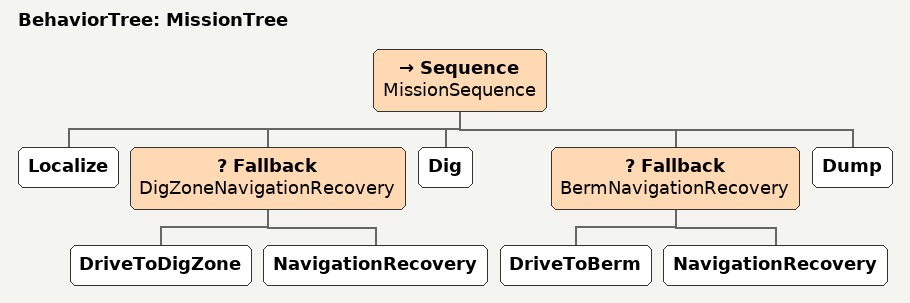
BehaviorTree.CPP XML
<?xml version="1.0" encoding="UTF-8"?>

<root BTCPP_format="4" main_tree_to_execute="MissionTree">

    <BehaviorTree ID="MissionTree">
        <Sequence name="MissionSequence">

            <!-- Establish the rover's position -->
            <Localize/>

            <!-- Navigate to the dig zone.
                 If planning fails, attempt navigation recovery. -->
            <Fallback name="DigZoneNavigationRecovery">
                <DriveToDigZone/>
                <NavigationRecovery/>
            </Fallback>

            <!-- Perform excavation -->
            <Dig/>

            <!-- Navigate to the berm -->
            <Fallback name="BermNavigationRecovery">
                <DriveToBerm/>
                <NavigationRecovery/>
            </Fallback>

            <!-- Dump the excavated material -->
            <Dump/>

        </Sequence>
    </BehaviorTree>

</root>
